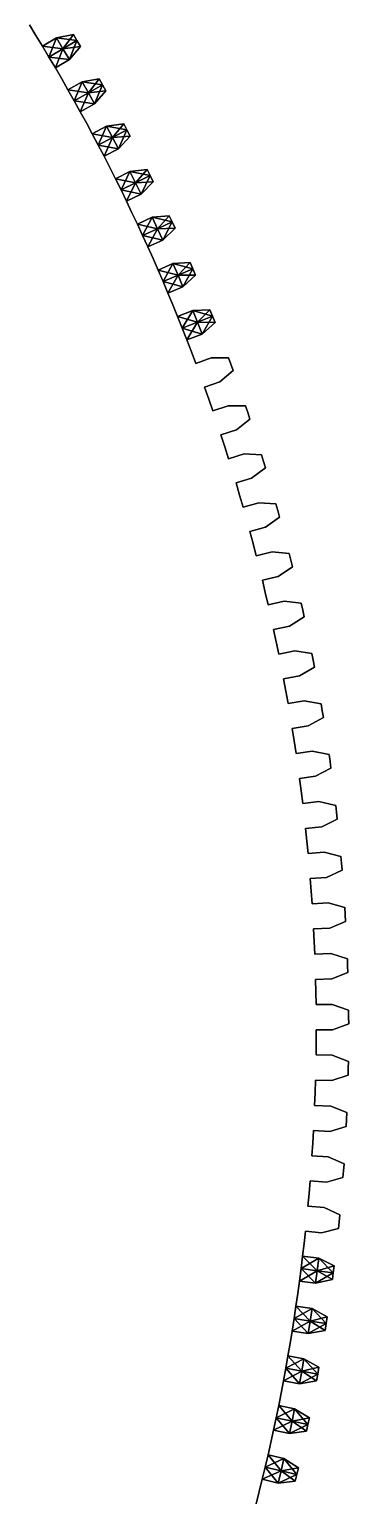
# Model space of a CAD drawing. Extents: x 0.096 to 0.204, y -0.129 to 0.033.
# Drawn here: x 0.1947 to 0.20355, y -0.08867 to -0.04802 of the extents above; entities that cross this region are included whole.
import ezdxf

# ---------------------------------------------------------------- set-up
doc = ezdxf.new("R2010")
doc.units = 0
doc.header["$MEASUREMENT"] = 0
doc.layers.get('0').update_dxf_attribs({"linetype": 'CONTINUOUS'})

msp = doc.modelspace()

# ---------------------------------------------------------------- linework, layer by layer
for points in [[(0.194886, -0.048192), (0.194886, -0.048192), (0.194703, -0.047895)], [(0.194886, -0.048192), (0.194703, -0.047895), (0.194703, -0.047895)], [(0.195068, -0.04849), (0.194886, -0.048192), (0.194886, -0.048192)], [(0.195068, -0.04849), (0.194886, -0.048192), (0.195068, -0.04849)], [(0.195634, -0.048559), (0.195068, -0.04849), (0.195453, -0.048257)], [(0.195247, -0.048789), (0.195453, -0.048257), (0.195068, -0.04849)], [(0.195453, -0.048257), (0.195453, -0.048257), (0.195068, -0.04849)], [(0.195453, -0.048257), (0.195068, -0.04849), (0.195068, -0.04849)], [(0.195247, -0.048789), (0.195634, -0.048559), (0.195453, -0.048257)], [(0.196021, -0.048329), (0.195453, -0.048257), (0.195923, -0.048165)], [(0.195634, -0.048559), (0.195923, -0.048165), (0.195453, -0.048257)], [(0.195923, -0.048165), (0.195923, -0.048165), (0.195453, -0.048257)], [(0.195923, -0.048165), (0.195453, -0.048257), (0.195453, -0.048257)], [(0.196021, -0.048329), (0.195634, -0.048559), (0.195453, -0.048257)], [(0.195634, -0.048559), (0.196021, -0.048329), (0.195923, -0.048165)], [(0.196118, -0.048494), (0.195634, -0.048559), (0.196021, -0.048329)], [(0.195813, -0.048862), (0.196021, -0.048329), (0.195634, -0.048559)], [(0.195813, -0.048862), (0.196118, -0.048494), (0.196021, -0.048329)], [(0.196021, -0.048329), (0.196021, -0.048329), (0.195923, -0.048165)], [(0.196021, -0.048329), (0.195923, -0.048165), (0.195923, -0.048165)], [(0.196118, -0.048494), (0.196118, -0.048494), (0.196021, -0.048329)], [(0.196118, -0.048494), (0.196021, -0.048329), (0.196021, -0.048329)], [(0.195634, -0.048559), (0.195247, -0.048789), (0.195068, -0.04849)], [(0.195813, -0.048862), (0.195247, -0.048789), (0.195634, -0.048559)], [(0.195425, -0.04909), (0.195634, -0.048559), (0.195247, -0.048789)], [(0.195425, -0.04909), (0.195813, -0.048862), (0.195634, -0.048559)], [(0.196118, -0.048494), (0.195813, -0.048862), (0.195634, -0.048559)], [(0.195813, -0.048862), (0.195813, -0.048862), (0.196118, -0.048494)], [(0.195813, -0.048862), (0.196118, -0.048494), (0.196118, -0.048494)], [(0.195813, -0.048862), (0.195425, -0.04909), (0.195247, -0.048789)], [(0.195425, -0.04909), (0.195425, -0.04909), (0.195813, -0.048862)], [(0.195425, -0.04909), (0.195813, -0.048862), (0.195813, -0.048862)], [(0.1956, -0.049391), (0.1956, -0.049391), (0.195425, -0.04909)], [(0.1956, -0.049391), (0.195425, -0.04909), (0.195425, -0.04909)], [(0.195773, -0.049694), (0.1956, -0.049391), (0.1956, -0.049391)], [(0.195773, -0.049694), (0.1956, -0.049391), (0.195773, -0.049694)], [(0.196338, -0.049778), (0.195773, -0.049694), (0.196165, -0.049472)], [(0.195945, -0.049998), (0.196165, -0.049472), (0.195773, -0.049694)], [(0.196165, -0.049472), (0.196165, -0.049472), (0.195773, -0.049694)], [(0.196165, -0.049472), (0.195773, -0.049694), (0.195773, -0.049694)], [(0.195945, -0.049998), (0.196338, -0.049778), (0.196165, -0.049472)], [(0.19673, -0.049559), (0.196165, -0.049472), (0.196637, -0.049392)], [(0.196338, -0.049778), (0.196637, -0.049392), (0.196165, -0.049472)], [(0.196637, -0.049392), (0.196637, -0.049392), (0.196165, -0.049472)], [(0.196637, -0.049392), (0.196165, -0.049472), (0.196165, -0.049472)], [(0.19673, -0.049559), (0.196338, -0.049778), (0.196165, -0.049472)], [(0.196338, -0.049778), (0.19673, -0.049559), (0.196637, -0.049392)], [(0.196823, -0.049726), (0.196338, -0.049778), (0.19673, -0.049559)], [(0.196508, -0.050086), (0.19673, -0.049559), (0.196338, -0.049778)], [(0.196508, -0.050086), (0.196823, -0.049726), (0.19673, -0.049559)], [(0.19673, -0.049559), (0.19673, -0.049559), (0.196637, -0.049392)], [(0.19673, -0.049559), (0.196637, -0.049392), (0.196637, -0.049392)], [(0.196823, -0.049726), (0.196823, -0.049726), (0.19673, -0.049559)], [(0.196823, -0.049726), (0.19673, -0.049559), (0.19673, -0.049559)], [(0.196338, -0.049778), (0.195945, -0.049998), (0.195773, -0.049694)], [(0.196508, -0.050086), (0.195945, -0.049998), (0.196338, -0.049778)], [(0.196114, -0.050303), (0.196338, -0.049778), (0.195945, -0.049998)], [(0.196114, -0.050303), (0.196508, -0.050086), (0.196338, -0.049778)], [(0.196823, -0.049726), (0.196508, -0.050086), (0.196338, -0.049778)], [(0.196508, -0.050086), (0.196508, -0.050086), (0.196823, -0.049726)], [(0.196508, -0.050086), (0.196823, -0.049726), (0.196823, -0.049726)], [(0.196508, -0.050086), (0.196114, -0.050303), (0.195945, -0.049998)], [(0.196114, -0.050303), (0.196114, -0.050303), (0.196508, -0.050086)], [(0.196114, -0.050303), (0.196508, -0.050086), (0.196508, -0.050086)], [(0.196282, -0.05061), (0.196282, -0.05061), (0.196114, -0.050303)], [(0.196282, -0.05061), (0.196114, -0.050303), (0.196114, -0.050303)], [(0.196447, -0.050917), (0.196282, -0.05061), (0.196282, -0.05061)], [(0.196447, -0.050917), (0.196282, -0.05061), (0.196447, -0.050917)], [(0.197009, -0.051016), (0.196447, -0.050917), (0.196844, -0.050705)], [(0.19661, -0.051225), (0.196844, -0.050705), (0.196447, -0.050917)], [(0.196844, -0.050705), (0.196844, -0.050705), (0.196447, -0.050917)], [(0.196844, -0.050705), (0.196447, -0.050917), (0.196447, -0.050917)], [(0.19661, -0.051225), (0.197009, -0.051016), (0.196844, -0.050705)], [(0.197407, -0.050807), (0.196844, -0.050705), (0.197318, -0.050638)], [(0.197009, -0.051016), (0.197318, -0.050638), (0.196844, -0.050705)], [(0.197318, -0.050638), (0.197318, -0.050638), (0.196844, -0.050705)], [(0.197318, -0.050638), (0.196844, -0.050705), (0.196844, -0.050705)], [(0.197407, -0.050807), (0.197009, -0.051016), (0.196844, -0.050705)], [(0.197009, -0.051016), (0.197407, -0.050807), (0.197318, -0.050638)], [(0.197407, -0.050807), (0.197407, -0.050807), (0.197318, -0.050638)], [(0.197407, -0.050807), (0.197318, -0.050638), (0.197318, -0.050638)], [(0.197009, -0.051016), (0.19661, -0.051225), (0.196447, -0.050917)], [(0.197171, -0.051328), (0.19661, -0.051225), (0.197009, -0.051016)], [(0.196772, -0.051535), (0.197009, -0.051016), (0.19661, -0.051225)], [(0.196772, -0.051535), (0.197171, -0.051328), (0.197009, -0.051016)], [(0.197496, -0.050976), (0.197009, -0.051016), (0.197407, -0.050807)], [(0.197171, -0.051328), (0.197407, -0.050807), (0.197009, -0.051016)], [(0.197496, -0.050976), (0.197171, -0.051328), (0.197009, -0.051016)], [(0.197171, -0.051328), (0.197496, -0.050976), (0.197407, -0.050807)], [(0.197171, -0.051328), (0.197171, -0.051328), (0.197496, -0.050976)], [(0.197171, -0.051328), (0.197496, -0.050976), (0.197496, -0.050976)], [(0.197496, -0.050976), (0.197496, -0.050976), (0.197407, -0.050807)], [(0.197496, -0.050976), (0.197407, -0.050807), (0.197407, -0.050807)], [(0.197171, -0.051328), (0.196772, -0.051535), (0.19661, -0.051225)], [(0.196772, -0.051535), (0.196772, -0.051535), (0.197171, -0.051328)], [(0.196772, -0.051535), (0.197171, -0.051328), (0.197171, -0.051328)], [(0.196931, -0.051845), (0.196931, -0.051845), (0.196772, -0.051535)], [(0.196931, -0.051845), (0.196772, -0.051535), (0.196772, -0.051535)], [(0.197088, -0.052157), (0.196931, -0.051845), (0.196931, -0.051845)], [(0.197088, -0.052157), (0.196931, -0.051845), (0.197088, -0.052157)], [(0.197647, -0.052271), (0.197088, -0.052157), (0.19749, -0.051955)], [(0.197243, -0.052469), (0.19749, -0.051955), (0.197088, -0.052157)], [(0.19749, -0.051955), (0.19749, -0.051955), (0.197088, -0.052157)], [(0.19749, -0.051955), (0.197088, -0.052157), (0.197088, -0.052157)], [(0.197243, -0.052469), (0.197647, -0.052271), (0.19749, -0.051955)], [(0.198051, -0.052072), (0.19749, -0.051955), (0.197966, -0.051901)], [(0.197647, -0.052271), (0.197966, -0.051901), (0.19749, -0.051955)], [(0.197966, -0.051901), (0.197966, -0.051901), (0.19749, -0.051955)], [(0.197966, -0.051901), (0.19749, -0.051955), (0.19749, -0.051955)], [(0.198051, -0.052072), (0.197647, -0.052271), (0.19749, -0.051955)], [(0.197647, -0.052271), (0.198051, -0.052072), (0.197966, -0.051901)], [(0.198051, -0.052072), (0.198051, -0.052072), (0.197966, -0.051901)], [(0.198051, -0.052072), (0.197966, -0.051901), (0.197966, -0.051901)], [(0.197647, -0.052271), (0.197243, -0.052469), (0.197088, -0.052157)], [(0.197801, -0.052587), (0.197243, -0.052469), (0.197647, -0.052271)], [(0.197396, -0.052783), (0.197647, -0.052271), (0.197243, -0.052469)], [(0.197396, -0.052783), (0.197801, -0.052587), (0.197647, -0.052271)], [(0.198135, -0.052244), (0.197647, -0.052271), (0.198051, -0.052072)], [(0.197801, -0.052587), (0.198051, -0.052072), (0.197647, -0.052271)], [(0.198135, -0.052244), (0.197801, -0.052587), (0.197647, -0.052271)], [(0.197801, -0.052587), (0.198135, -0.052244), (0.198051, -0.052072)], [(0.197801, -0.052587), (0.197801, -0.052587), (0.198135, -0.052244)], [(0.197801, -0.052587), (0.198135, -0.052244), (0.198135, -0.052244)], [(0.198135, -0.052244), (0.198135, -0.052244), (0.198051, -0.052072)], [(0.198135, -0.052244), (0.198051, -0.052072), (0.198051, -0.052072)], [(0.197801, -0.052587), (0.197396, -0.052783), (0.197243, -0.052469)], [(0.197396, -0.052783), (0.197396, -0.052783), (0.197801, -0.052587)], [(0.197396, -0.052783), (0.197801, -0.052587), (0.197801, -0.052587)], [(0.197547, -0.053098), (0.197547, -0.053098), (0.197396, -0.052783)], [(0.197547, -0.053098), (0.197396, -0.052783), (0.197396, -0.052783)], [(0.197696, -0.053413), (0.197547, -0.053098), (0.197547, -0.053098)], [(0.197696, -0.053413), (0.197547, -0.053098), (0.197696, -0.053413)], [(0.198251, -0.053542), (0.197696, -0.053413), (0.198103, -0.053223)], [(0.197842, -0.05373), (0.198103, -0.053223), (0.197696, -0.053413)], [(0.198103, -0.053223), (0.198103, -0.053223), (0.197696, -0.053413)], [(0.198103, -0.053223), (0.197696, -0.053413), (0.197696, -0.053413)], [(0.197842, -0.05373), (0.198251, -0.053542), (0.198103, -0.053223)], [(0.19866, -0.053354), (0.198103, -0.053223), (0.19858, -0.053181)], [(0.198251, -0.053542), (0.19858, -0.053181), (0.198103, -0.053223)], [(0.19858, -0.053181), (0.19858, -0.053181), (0.198103, -0.053223)], [(0.19858, -0.053181), (0.198103, -0.053223), (0.198103, -0.053223)], [(0.19866, -0.053354), (0.198251, -0.053542), (0.198103, -0.053223)], [(0.198251, -0.053542), (0.19866, -0.053354), (0.19858, -0.053181)], [(0.19866, -0.053354), (0.19866, -0.053354), (0.19858, -0.053181)], [(0.19866, -0.053354), (0.19858, -0.053181), (0.19858, -0.053181)], [(0.198251, -0.053542), (0.197842, -0.05373), (0.197696, -0.053413)], [(0.198397, -0.053862), (0.197842, -0.05373), (0.198251, -0.053542)], [(0.197987, -0.054047), (0.198251, -0.053542), (0.197842, -0.05373)], [(0.197987, -0.054047), (0.198397, -0.053862), (0.198251, -0.053542)], [(0.19874, -0.053528), (0.198251, -0.053542), (0.19866, -0.053354)], [(0.198397, -0.053862), (0.19866, -0.053354), (0.198251, -0.053542)], [(0.19874, -0.053528), (0.198397, -0.053862), (0.198251, -0.053542)], [(0.198397, -0.053862), (0.19874, -0.053528), (0.19866, -0.053354)], [(0.198397, -0.053862), (0.198397, -0.053862), (0.19874, -0.053528)], [(0.198397, -0.053862), (0.19874, -0.053528), (0.19874, -0.053528)], [(0.19874, -0.053528), (0.19874, -0.053528), (0.19866, -0.053354)], [(0.19874, -0.053528), (0.19866, -0.053354), (0.19866, -0.053354)], [(0.198397, -0.053862), (0.197987, -0.054047), (0.197842, -0.05373)], [(0.197987, -0.054047), (0.197987, -0.054047), (0.198397, -0.053862)], [(0.197987, -0.054047), (0.198397, -0.053862), (0.198397, -0.053862)], [(0.19813, -0.054366), (0.19813, -0.054366), (0.197987, -0.054047)], [(0.19813, -0.054366), (0.197987, -0.054047), (0.197987, -0.054047)], [(0.19827, -0.054685), (0.19813, -0.054366), (0.19813, -0.054366)], [(0.19827, -0.054685), (0.19813, -0.054366), (0.19827, -0.054685)], [(0.198822, -0.054829), (0.19827, -0.054685), (0.198683, -0.054506)], [(0.198408, -0.055006), (0.198683, -0.054506), (0.19827, -0.054685)], [(0.198683, -0.054506), (0.198683, -0.054506), (0.19827, -0.054685)], [(0.198683, -0.054506), (0.19827, -0.054685), (0.19827, -0.054685)], [(0.198822, -0.054829), (0.198408, -0.055006), (0.19827, -0.054685)], [(0.198408, -0.055006), (0.198822, -0.054829), (0.198683, -0.054506)], [(0.198959, -0.055153), (0.198408, -0.055006), (0.198822, -0.054829)], [(0.198544, -0.055327), (0.198822, -0.054829), (0.198408, -0.055006)], [(0.198544, -0.055327), (0.198959, -0.055153), (0.198822, -0.054829)], [(0.199236, -0.054652), (0.198683, -0.054506), (0.19916, -0.054476)], [(0.198822, -0.054829), (0.19916, -0.054476), (0.198683, -0.054506)], [(0.19916, -0.054476), (0.19916, -0.054476), (0.198683, -0.054506)], [(0.19916, -0.054476), (0.198683, -0.054506), (0.198683, -0.054506)], [(0.199236, -0.054652), (0.198822, -0.054829), (0.198683, -0.054506)], [(0.198822, -0.054829), (0.199236, -0.054652), (0.19916, -0.054476)], [(0.199311, -0.054828), (0.198822, -0.054829), (0.199236, -0.054652)], [(0.198959, -0.055153), (0.199236, -0.054652), (0.198822, -0.054829)], [(0.199311, -0.054828), (0.198959, -0.055153), (0.198822, -0.054829)], [(0.198959, -0.055153), (0.199311, -0.054828), (0.199236, -0.054652)], [(0.198959, -0.055153), (0.198959, -0.055153), (0.199311, -0.054828)], [(0.198959, -0.055153), (0.199311, -0.054828), (0.199311, -0.054828)], [(0.199236, -0.054652), (0.199236, -0.054652), (0.19916, -0.054476)], [(0.199236, -0.054652), (0.19916, -0.054476), (0.19916, -0.054476)], [(0.199311, -0.054828), (0.199311, -0.054828), (0.199236, -0.054652)], [(0.199311, -0.054828), (0.199236, -0.054652), (0.199236, -0.054652)], [(0.198959, -0.055153), (0.198544, -0.055327), (0.198408, -0.055006)], [(0.198544, -0.055327), (0.198544, -0.055327), (0.198959, -0.055153)], [(0.198544, -0.055327), (0.198959, -0.055153), (0.198959, -0.055153)], [(0.198678, -0.055649), (0.198678, -0.055649), (0.198544, -0.055327)], [(0.198678, -0.055649), (0.198544, -0.055327), (0.198544, -0.055327)], [(0.19881, -0.055972), (0.198678, -0.055649), (0.198678, -0.055649)], [(0.19881, -0.055972), (0.198678, -0.055649), (0.19881, -0.055972)], [(0.199358, -0.05613), (0.19881, -0.055972), (0.199228, -0.055804)], [(0.19894, -0.056296), (0.199228, -0.055804), (0.19881, -0.055972)], [(0.199228, -0.055804), (0.199228, -0.055804), (0.19881, -0.055972)], [(0.199228, -0.055804), (0.19881, -0.055972), (0.19881, -0.055972)], [(0.199358, -0.05613), (0.19894, -0.056296), (0.19881, -0.055972)], [(0.19894, -0.056296), (0.199358, -0.05613), (0.199228, -0.055804)], [(0.199777, -0.055964), (0.199228, -0.055804), (0.199706, -0.055787)], [(0.199358, -0.05613), (0.199706, -0.055787), (0.199228, -0.055804)], [(0.199706, -0.055787), (0.199706, -0.055787), (0.199228, -0.055804)], [(0.199706, -0.055787), (0.199228, -0.055804), (0.199228, -0.055804)], [(0.199777, -0.055964), (0.199358, -0.05613), (0.199228, -0.055804)], [(0.199358, -0.05613), (0.199777, -0.055964), (0.199706, -0.055787)], [(0.199847, -0.056142), (0.199358, -0.05613), (0.199777, -0.055964)], [(0.199487, -0.056458), (0.199777, -0.055964), (0.199358, -0.05613)], [(0.199487, -0.056458), (0.199847, -0.056142), (0.199777, -0.055964)], [(0.199777, -0.055964), (0.199777, -0.055964), (0.199706, -0.055787)], [(0.199777, -0.055964), (0.199706, -0.055787), (0.199706, -0.055787)], [(0.199847, -0.056142), (0.199847, -0.056142), (0.199777, -0.055964)], [(0.199847, -0.056142), (0.199777, -0.055964), (0.199777, -0.055964)], [(0.199487, -0.056458), (0.19894, -0.056296), (0.199358, -0.05613)], [(0.199068, -0.056621), (0.199358, -0.05613), (0.19894, -0.056296)], [(0.199487, -0.056458), (0.199068, -0.056621), (0.19894, -0.056296)], [(0.199068, -0.056621), (0.199487, -0.056458), (0.199358, -0.05613)], [(0.199068, -0.056621), (0.199068, -0.056621), (0.199487, -0.056458)], [(0.199068, -0.056621), (0.199487, -0.056458), (0.199487, -0.056458)], [(0.199847, -0.056142), (0.199487, -0.056458), (0.199358, -0.05613)], [(0.199487, -0.056458), (0.199487, -0.056458), (0.199847, -0.056142)], [(0.199487, -0.056458), (0.199847, -0.056142), (0.199847, -0.056142)], [(0.199193, -0.056947), (0.199193, -0.056947), (0.199068, -0.056621)], [(0.199193, -0.056947), (0.199068, -0.056621), (0.199068, -0.056621)], [(0.199316, -0.057273), (0.199193, -0.056947), (0.199193, -0.056947)], [(0.199316, -0.057273), (0.199193, -0.056947), (0.199316, -0.057273)], [(0.199738, -0.057116), (0.199738, -0.057116), (0.199316, -0.057273)], [(0.199738, -0.057116), (0.199316, -0.057273), (0.199316, -0.057273)], [(0.200217, -0.057112), (0.200217, -0.057112), (0.199738, -0.057116)], [(0.200217, -0.057112), (0.199738, -0.057116), (0.199738, -0.057116)], [(0.200283, -0.057291), (0.200283, -0.057291), (0.200217, -0.057112)], [(0.200283, -0.057291), (0.200217, -0.057112), (0.200217, -0.057112)], [(0.200348, -0.05747), (0.200348, -0.05747), (0.200283, -0.057291)], [(0.200348, -0.05747), (0.200283, -0.057291), (0.200283, -0.057291)], [(0.19998, -0.057777), (0.19998, -0.057777), (0.200348, -0.05747)], [(0.19998, -0.057777), (0.200348, -0.05747), (0.200348, -0.05747)], [(0.199556, -0.057928), (0.199556, -0.057928), (0.19998, -0.057777)], [(0.199556, -0.057928), (0.19998, -0.057777), (0.19998, -0.057777)], [(0.199673, -0.058257), (0.199673, -0.058257), (0.199556, -0.057928)], [(0.199673, -0.058257), (0.199556, -0.057928), (0.199556, -0.057928)], [(0.199788, -0.058587), (0.199673, -0.058257), (0.199673, -0.058257)], [(0.199788, -0.058587), (0.199673, -0.058257), (0.199788, -0.058587)], [(0.200213, -0.058441), (0.200213, -0.058441), (0.199788, -0.058587)], [(0.200213, -0.058441), (0.199788, -0.058587), (0.199788, -0.058587)], [(0.200692, -0.058449), (0.200692, -0.058449), (0.200213, -0.058441)], [(0.200692, -0.058449), (0.200213, -0.058441), (0.200213, -0.058441)], [(0.200753, -0.05863), (0.200753, -0.05863), (0.200692, -0.058449)], [(0.200753, -0.05863), (0.200692, -0.058449), (0.200692, -0.058449)], [(0.200438, -0.059108), (0.200438, -0.059108), (0.200814, -0.058811)], [(0.200438, -0.059108), (0.200814, -0.058811), (0.200814, -0.058811)], [(0.200814, -0.058811), (0.200814, -0.058811), (0.200753, -0.05863)], [(0.200814, -0.058811), (0.200753, -0.05863), (0.200753, -0.05863)], [(0.20001, -0.059248), (0.20001, -0.059248), (0.200438, -0.059108)], [(0.20001, -0.059248), (0.200438, -0.059108), (0.200438, -0.059108)], [(0.200118, -0.05958), (0.200118, -0.05958), (0.20001, -0.059248)], [(0.200118, -0.05958), (0.20001, -0.059248), (0.20001, -0.059248)], [(0.200224, -0.059913), (0.200118, -0.05958), (0.200118, -0.05958)], [(0.200224, -0.059913), (0.200118, -0.05958), (0.200224, -0.059913)], [(0.200653, -0.059778), (0.200653, -0.059778), (0.200224, -0.059913)], [(0.200653, -0.059778), (0.200224, -0.059913), (0.200224, -0.059913)], [(0.201132, -0.059799), (0.201132, -0.059799), (0.200653, -0.059778)], [(0.201132, -0.059799), (0.200653, -0.059778), (0.200653, -0.059778)], [(0.201188, -0.059982), (0.201188, -0.059982), (0.201132, -0.059799)], [(0.201188, -0.059982), (0.201132, -0.059799), (0.201132, -0.059799)], [(0.201244, -0.060164), (0.201244, -0.060164), (0.201188, -0.059982)], [(0.201244, -0.060164), (0.201188, -0.059982), (0.201188, -0.059982)], [(0.200429, -0.06058), (0.200429, -0.06058), (0.20086, -0.060451)], [(0.200429, -0.06058), (0.20086, -0.060451), (0.20086, -0.060451)], [(0.20086, -0.060451), (0.20086, -0.060451), (0.201244, -0.060164)], [(0.20086, -0.060451), (0.201244, -0.060164), (0.201244, -0.060164)], [(0.200528, -0.060914), (0.200528, -0.060914), (0.200429, -0.06058)], [(0.200528, -0.060914), (0.200429, -0.06058), (0.200429, -0.06058)], [(0.200625, -0.06125), (0.200528, -0.060914), (0.200528, -0.060914)], [(0.200625, -0.06125), (0.200528, -0.060914), (0.200625, -0.06125)], [(0.201058, -0.061126), (0.201058, -0.061126), (0.200625, -0.06125)], [(0.201058, -0.061126), (0.200625, -0.06125), (0.200625, -0.06125)], [(0.201535, -0.06116), (0.201535, -0.06116), (0.201058, -0.061126)], [(0.201535, -0.06116), (0.201058, -0.061126), (0.201058, -0.061126)], [(0.201587, -0.061344), (0.201587, -0.061344), (0.201535, -0.06116)], [(0.201587, -0.061344), (0.201535, -0.06116), (0.201535, -0.06116)], [(0.201638, -0.061528), (0.201638, -0.061528), (0.201587, -0.061344)], [(0.201638, -0.061528), (0.201587, -0.061344), (0.201587, -0.061344)], [(0.201247, -0.061804), (0.201247, -0.061804), (0.201638, -0.061528)], [(0.201247, -0.061804), (0.201638, -0.061528), (0.201638, -0.061528)], [(0.200813, -0.061922), (0.200813, -0.061922), (0.201247, -0.061804)], [(0.200813, -0.061922), (0.201247, -0.061804), (0.201247, -0.061804)], [(0.200903, -0.062259), (0.200903, -0.062259), (0.200813, -0.061922)], [(0.200903, -0.062259), (0.200813, -0.061922), (0.200813, -0.061922)], [(0.200991, -0.062597), (0.200903, -0.062259), (0.200903, -0.062259)], [(0.200991, -0.062597), (0.200903, -0.062259), (0.200991, -0.062597)], [(0.201427, -0.062485), (0.201427, -0.062485), (0.200991, -0.062597)], [(0.201427, -0.062485), (0.200991, -0.062597), (0.200991, -0.062597)], [(0.201903, -0.062531), (0.201903, -0.062531), (0.201427, -0.062485)], [(0.201903, -0.062531), (0.201427, -0.062485), (0.201427, -0.062485)], [(0.20195, -0.062717), (0.20195, -0.062717), (0.201903, -0.062531)], [(0.20195, -0.062717), (0.201903, -0.062531), (0.201903, -0.062531)], [(0.201597, -0.063167), (0.201597, -0.063167), (0.201996, -0.062902)], [(0.201597, -0.063167), (0.201996, -0.062902), (0.201996, -0.062902)], [(0.201996, -0.062902), (0.201996, -0.062902), (0.20195, -0.062717)], [(0.201996, -0.062902), (0.20195, -0.062717), (0.20195, -0.062717)], [(0.20116, -0.063274), (0.20116, -0.063274), (0.201597, -0.063167)], [(0.20116, -0.063274), (0.201597, -0.063167), (0.201597, -0.063167)], [(0.201241, -0.063613), (0.201241, -0.063613), (0.20116, -0.063274)], [(0.201241, -0.063613), (0.20116, -0.063274), (0.20116, -0.063274)], [(0.201321, -0.063953), (0.201241, -0.063613), (0.201241, -0.063613)], [(0.201321, -0.063953), (0.201241, -0.063613), (0.201321, -0.063953)], [(0.201759, -0.063852), (0.201759, -0.063852), (0.201321, -0.063953)], [(0.201759, -0.063852), (0.201321, -0.063953), (0.201321, -0.063953)], [(0.202234, -0.063912), (0.202234, -0.063912), (0.201759, -0.063852)], [(0.202234, -0.063912), (0.201759, -0.063852), (0.201759, -0.063852)], [(0.202276, -0.064098), (0.202276, -0.064098), (0.202234, -0.063912)], [(0.202276, -0.064098), (0.202234, -0.063912), (0.202234, -0.063912)], [(0.202317, -0.064285), (0.202317, -0.064285), (0.202276, -0.064098)], [(0.202317, -0.064285), (0.202276, -0.064098), (0.202276, -0.064098)], [(0.201472, -0.064634), (0.201472, -0.064634), (0.201912, -0.06454)], [(0.201472, -0.064634), (0.201912, -0.06454), (0.201912, -0.06454)], [(0.201912, -0.06454), (0.201912, -0.06454), (0.202317, -0.064285)], [(0.201912, -0.06454), (0.202317, -0.064285), (0.202317, -0.064285)], [(0.201544, -0.064976), (0.201544, -0.064976), (0.201472, -0.064634)], [(0.201544, -0.064976), (0.201472, -0.064634), (0.201472, -0.064634)], [(0.201614, -0.065318), (0.201544, -0.064976), (0.201544, -0.064976)], [(0.201614, -0.065318), (0.201544, -0.064976), (0.201614, -0.065318)], [(0.202055, -0.065229), (0.202055, -0.065229), (0.201614, -0.065318)], [(0.202055, -0.065229), (0.201614, -0.065318), (0.201614, -0.065318)], [(0.202529, -0.065301), (0.202529, -0.065301), (0.202055, -0.065229)], [(0.202529, -0.065301), (0.202055, -0.065229), (0.202055, -0.065229)], [(0.202565, -0.065488), (0.202565, -0.065488), (0.202529, -0.065301)], [(0.202565, -0.065488), (0.202529, -0.065301), (0.202529, -0.065301)], [(0.20219, -0.06592), (0.20219, -0.06592), (0.202601, -0.065676)], [(0.20219, -0.06592), (0.202601, -0.065676), (0.202601, -0.065676)], [(0.202601, -0.065676), (0.202601, -0.065676), (0.202565, -0.065488)], [(0.202601, -0.065676), (0.202565, -0.065488), (0.202565, -0.065488)], [(0.201747, -0.066003), (0.201747, -0.066003), (0.20219, -0.06592)], [(0.201747, -0.066003), (0.20219, -0.06592), (0.20219, -0.06592)], [(0.201811, -0.066346), (0.201811, -0.066346), (0.201747, -0.066003)], [(0.201811, -0.066346), (0.201747, -0.066003), (0.201747, -0.066003)], [(0.201871, -0.066689), (0.201811, -0.066346), (0.201811, -0.066346)], [(0.201871, -0.066689), (0.201811, -0.066346), (0.201871, -0.066689)], [(0.202315, -0.066612), (0.202315, -0.066612), (0.201871, -0.066689)], [(0.202315, -0.066612), (0.201871, -0.066689), (0.201871, -0.066689)], [(0.202786, -0.066697), (0.202786, -0.066697), (0.202315, -0.066612)], [(0.202786, -0.066697), (0.202315, -0.066612), (0.202315, -0.066612)], [(0.202818, -0.066885), (0.202818, -0.066885), (0.202786, -0.066697)], [(0.202818, -0.066885), (0.202786, -0.066697), (0.202786, -0.066697)], [(0.202849, -0.067074), (0.202849, -0.067074), (0.202818, -0.066885)], [(0.202849, -0.067074), (0.202818, -0.066885), (0.202818, -0.066885)], [(0.201987, -0.067378), (0.201987, -0.067378), (0.202431, -0.067307)], [(0.201987, -0.067378), (0.202431, -0.067307), (0.202431, -0.067307)], [(0.202041, -0.067722), (0.202041, -0.067722), (0.201987, -0.067378)], [(0.202041, -0.067722), (0.201987, -0.067378), (0.201987, -0.067378)], [(0.202431, -0.067307), (0.202431, -0.067307), (0.202849, -0.067074)], [(0.202431, -0.067307), (0.202849, -0.067074), (0.202849, -0.067074)], [(0.202092, -0.068068), (0.202041, -0.067722), (0.202041, -0.067722)], [(0.202092, -0.068068), (0.202041, -0.067722), (0.202092, -0.068068)], [(0.202538, -0.068002), (0.202538, -0.068002), (0.202092, -0.068068)], [(0.202538, -0.068002), (0.202092, -0.068068), (0.202092, -0.068068)], [(0.203006, -0.068099), (0.203006, -0.068099), (0.202538, -0.068002)], [(0.203006, -0.068099), (0.202538, -0.068002), (0.202538, -0.068002)], [(0.203033, -0.068288), (0.203033, -0.068288), (0.203006, -0.068099)], [(0.203033, -0.068288), (0.203006, -0.068099), (0.203006, -0.068099)], [(0.202635, -0.068699), (0.202635, -0.068699), (0.203059, -0.068478)], [(0.202635, -0.068699), (0.203059, -0.068478), (0.203059, -0.068478)], [(0.203059, -0.068478), (0.203059, -0.068478), (0.203033, -0.068288)], [(0.203059, -0.068478), (0.203033, -0.068288), (0.203033, -0.068288)], [(0.202189, -0.068759), (0.202189, -0.068759), (0.202635, -0.068699)], [(0.202189, -0.068759), (0.202635, -0.068699), (0.202635, -0.068699)], [(0.202234, -0.069105), (0.202234, -0.069105), (0.202189, -0.068759)], [(0.202234, -0.069105), (0.202189, -0.068759), (0.202189, -0.068759)], [(0.202277, -0.069451), (0.202234, -0.069105), (0.202234, -0.069105)], [(0.202277, -0.069451), (0.202234, -0.069105), (0.202277, -0.069451)], [(0.202723, -0.069398), (0.202723, -0.069398), (0.202277, -0.069451)], [(0.202723, -0.069398), (0.202277, -0.069451), (0.202277, -0.069451)], [(0.20319, -0.069507), (0.20319, -0.069507), (0.202723, -0.069398)], [(0.20319, -0.069507), (0.202723, -0.069398), (0.202723, -0.069398)], [(0.202803, -0.070097), (0.202803, -0.070097), (0.203232, -0.069887)], [(0.202803, -0.070097), (0.203232, -0.069887), (0.203232, -0.069887)], [(0.203211, -0.069697), (0.203211, -0.069697), (0.20319, -0.069507)], [(0.203211, -0.069697), (0.20319, -0.069507), (0.20319, -0.069507)], [(0.203232, -0.069887), (0.203232, -0.069887), (0.203211, -0.069697)], [(0.203232, -0.069887), (0.203211, -0.069697), (0.203211, -0.069697)], [(0.202355, -0.070145), (0.202355, -0.070145), (0.202803, -0.070097)], [(0.202355, -0.070145), (0.202803, -0.070097), (0.202803, -0.070097)], [(0.202391, -0.070492), (0.202391, -0.070492), (0.202355, -0.070145)], [(0.202391, -0.070492), (0.202355, -0.070145), (0.202355, -0.070145)], [(0.202424, -0.070839), (0.202391, -0.070492), (0.202391, -0.070492)], [(0.202424, -0.070839), (0.202391, -0.070492), (0.202424, -0.070839)], [(0.202872, -0.070797), (0.202872, -0.070797), (0.202424, -0.070839)], [(0.202872, -0.070797), (0.202424, -0.070839), (0.202424, -0.070839)], [(0.203335, -0.070919), (0.203335, -0.070919), (0.202872, -0.070797)], [(0.203335, -0.070919), (0.202872, -0.070797), (0.202872, -0.070797)], [(0.203352, -0.071109), (0.203352, -0.071109), (0.203335, -0.070919)], [(0.203352, -0.071109), (0.203335, -0.070919), (0.203335, -0.070919)], [(0.203368, -0.0713), (0.203368, -0.0713), (0.203352, -0.071109)], [(0.203368, -0.0713), (0.203352, -0.071109), (0.203352, -0.071109)], [(0.202484, -0.071534), (0.202484, -0.071534), (0.202933, -0.071499)], [(0.202484, -0.071534), (0.202933, -0.071499), (0.202933, -0.071499)], [(0.202511, -0.071882), (0.202511, -0.071882), (0.202484, -0.071534)], [(0.202511, -0.071882), (0.202484, -0.071534), (0.202484, -0.071534)], [(0.202933, -0.071499), (0.202933, -0.071499), (0.203368, -0.0713)], [(0.202933, -0.071499), (0.203368, -0.0713), (0.203368, -0.0713)], [(0.202535, -0.07223), (0.202511, -0.071882), (0.202511, -0.071882)], [(0.202535, -0.07223), (0.202511, -0.071882), (0.202535, -0.07223)], [(0.202984, -0.072201), (0.202984, -0.072201), (0.202535, -0.07223)], [(0.202984, -0.072201), (0.202535, -0.07223), (0.202535, -0.07223)], [(0.203444, -0.072334), (0.203444, -0.072334), (0.202984, -0.072201)], [(0.203444, -0.072334), (0.202984, -0.072201), (0.202984, -0.072201)], [(0.203455, -0.072525), (0.203455, -0.072525), (0.203444, -0.072334)], [(0.203455, -0.072525), (0.203444, -0.072334), (0.203444, -0.072334)], [(0.203026, -0.072903), (0.203026, -0.072903), (0.203466, -0.072716)], [(0.203026, -0.072903), (0.203466, -0.072716), (0.203466, -0.072716)], [(0.203466, -0.072716), (0.203466, -0.072716), (0.203455, -0.072525)], [(0.203466, -0.072716), (0.203455, -0.072525), (0.203455, -0.072525)], [(0.202576, -0.072927), (0.202576, -0.072927), (0.203026, -0.072903)], [(0.202576, -0.072927), (0.203026, -0.072903), (0.203026, -0.072903)], [(0.202594, -0.073276), (0.202594, -0.073276), (0.202576, -0.072927)], [(0.202594, -0.073276), (0.202576, -0.072927), (0.202576, -0.072927)], [(0.202609, -0.073624), (0.202594, -0.073276), (0.202594, -0.073276)], [(0.202609, -0.073624), (0.202594, -0.073276), (0.202609, -0.073624)], [(0.203058, -0.073606), (0.203058, -0.073606), (0.202609, -0.073624)], [(0.203058, -0.073606), (0.202609, -0.073624), (0.202609, -0.073624)], [(0.203514, -0.073752), (0.203514, -0.073752), (0.203058, -0.073606)], [(0.203514, -0.073752), (0.203058, -0.073606), (0.203058, -0.073606)], [(0.203521, -0.073943), (0.203521, -0.073943), (0.203514, -0.073752)], [(0.203521, -0.073943), (0.203514, -0.073752), (0.203514, -0.073752)], [(0.203527, -0.074134), (0.203527, -0.074134), (0.203521, -0.073943)], [(0.203527, -0.074134), (0.203521, -0.073943), (0.203521, -0.073943)], [(0.202632, -0.074322), (0.202632, -0.074322), (0.203082, -0.07431)], [(0.202632, -0.074322), (0.203082, -0.07431), (0.203082, -0.07431)], [(0.20264, -0.074671), (0.20264, -0.074671), (0.202632, -0.074322)], [(0.20264, -0.074671), (0.202632, -0.074322), (0.202632, -0.074322)], [(0.203082, -0.07431), (0.203082, -0.07431), (0.203527, -0.074134)], [(0.203082, -0.07431), (0.203527, -0.074134), (0.203527, -0.074134)], [(0.202645, -0.07502), (0.20264, -0.074671), (0.20264, -0.074671)], [(0.202645, -0.07502), (0.20264, -0.074671), (0.202645, -0.07502)], [(0.203095, -0.075014), (0.203095, -0.075014), (0.202645, -0.07502)], [(0.203095, -0.075014), (0.202645, -0.07502), (0.202645, -0.07502)], [(0.203547, -0.075172), (0.203547, -0.075172), (0.203095, -0.075014)], [(0.203547, -0.075172), (0.203095, -0.075014), (0.203095, -0.075014)], [(0.203549, -0.075363), (0.203549, -0.075363), (0.203547, -0.075172)], [(0.203549, -0.075363), (0.203547, -0.075172), (0.203547, -0.075172)], [(0.2031, -0.075718), (0.2031, -0.075718), (0.20355, -0.075554)], [(0.2031, -0.075718), (0.20355, -0.075554), (0.20355, -0.075554)], [(0.20355, -0.075554), (0.20355, -0.075554), (0.203549, -0.075363)], [(0.20355, -0.075554), (0.203549, -0.075363), (0.203549, -0.075363)], [(0.202649, -0.076066), (0.202649, -0.076066), (0.20265, -0.075718)], [(0.202649, -0.076066), (0.20265, -0.075718), (0.20265, -0.075718)], [(0.20265, -0.075718), (0.20265, -0.075718), (0.2031, -0.075718)], [(0.20265, -0.075718), (0.2031, -0.075718), (0.2031, -0.075718)], [(0.202645, -0.076415), (0.202649, -0.076066), (0.202649, -0.076066)], [(0.202645, -0.076415), (0.202649, -0.076066), (0.202645, -0.076415)], [(0.203095, -0.076421), (0.203095, -0.076421), (0.202645, -0.076415)], [(0.203095, -0.076421), (0.202645, -0.076415), (0.202645, -0.076415)], [(0.203543, -0.076591), (0.203543, -0.076591), (0.203095, -0.076421)], [(0.203543, -0.076591), (0.203095, -0.076421), (0.203095, -0.076421)], [(0.203535, -0.076973), (0.203535, -0.076973), (0.203539, -0.076782)], [(0.203535, -0.076973), (0.203539, -0.076782), (0.203539, -0.076782)], [(0.203539, -0.076782), (0.203539, -0.076782), (0.203543, -0.076591)], [(0.203539, -0.076782), (0.203543, -0.076591), (0.203543, -0.076591)], [(0.202621, -0.077462), (0.202621, -0.077462), (0.202631, -0.077113)], [(0.202621, -0.077462), (0.202631, -0.077113), (0.202631, -0.077113)], [(0.202631, -0.077113), (0.202631, -0.077113), (0.203081, -0.077125)], [(0.202631, -0.077113), (0.203081, -0.077125), (0.203081, -0.077125)], [(0.203081, -0.077125), (0.203081, -0.077125), (0.203535, -0.076973)], [(0.203081, -0.077125), (0.203535, -0.076973), (0.203535, -0.076973)], [(0.202608, -0.077811), (0.202621, -0.077462), (0.202621, -0.077462)], [(0.202608, -0.077811), (0.202621, -0.077462), (0.202608, -0.077811)], [(0.203058, -0.077829), (0.203058, -0.077829), (0.202608, -0.077811)], [(0.203058, -0.077829), (0.202608, -0.077811), (0.202608, -0.077811)], [(0.203501, -0.07801), (0.203501, -0.07801), (0.203058, -0.077829)], [(0.203501, -0.07801), (0.203058, -0.077829), (0.203058, -0.077829)], [(0.203492, -0.078201), (0.203492, -0.078201), (0.203501, -0.07801)], [(0.203492, -0.078201), (0.203501, -0.07801), (0.203501, -0.07801)], [(0.203025, -0.078532), (0.203025, -0.078532), (0.203483, -0.078392)], [(0.203025, -0.078532), (0.203483, -0.078392), (0.203483, -0.078392)], [(0.203483, -0.078392), (0.203483, -0.078392), (0.203492, -0.078201)], [(0.203483, -0.078392), (0.203492, -0.078201), (0.203492, -0.078201)], [(0.202556, -0.078856), (0.202556, -0.078856), (0.202576, -0.078508)], [(0.202556, -0.078856), (0.202576, -0.078508), (0.202576, -0.078508)], [(0.202576, -0.078508), (0.202576, -0.078508), (0.203025, -0.078532)], [(0.202576, -0.078508), (0.203025, -0.078532), (0.203025, -0.078532)], [(0.202534, -0.079204), (0.202556, -0.078856), (0.202556, -0.078856)], [(0.202534, -0.079204), (0.202556, -0.078856), (0.202534, -0.079204)], [(0.202983, -0.079234), (0.202983, -0.079234), (0.202534, -0.079204)], [(0.202983, -0.079234), (0.202534, -0.079204), (0.202534, -0.079204)], [(0.203421, -0.079428), (0.203421, -0.079428), (0.202983, -0.079234)], [(0.203421, -0.079428), (0.202983, -0.079234), (0.202983, -0.079234)], [(0.203393, -0.079809), (0.203393, -0.079809), (0.203407, -0.079618)], [(0.203393, -0.079809), (0.203407, -0.079618), (0.203407, -0.079618)], [(0.203407, -0.079618), (0.203407, -0.079618), (0.203421, -0.079428)], [(0.203407, -0.079618), (0.203421, -0.079428), (0.203421, -0.079428)], [(0.202454, -0.080248), (0.202454, -0.080248), (0.202483, -0.079901)], [(0.202454, -0.080248), (0.202483, -0.079901), (0.202483, -0.079901)], [(0.202483, -0.079901), (0.202483, -0.079901), (0.202932, -0.079936)], [(0.202483, -0.079901), (0.202932, -0.079936), (0.202932, -0.079936)], [(0.202932, -0.079936), (0.202932, -0.079936), (0.203393, -0.079809)], [(0.202932, -0.079936), (0.203393, -0.079809), (0.203393, -0.079809)], [(0.202423, -0.080596), (0.202454, -0.080248), (0.202454, -0.080248)], [(0.202423, -0.080596), (0.202454, -0.080248), (0.202423, -0.080596)], [(0.202871, -0.080638), (0.202871, -0.080638), (0.202423, -0.080596)], [(0.202871, -0.080638), (0.202423, -0.080596), (0.202423, -0.080596)], [(0.203303, -0.080842), (0.203303, -0.080842), (0.202871, -0.080638)], [(0.203303, -0.080842), (0.202871, -0.080638), (0.202871, -0.080638)], [(0.203285, -0.081033), (0.203285, -0.081033), (0.203303, -0.080842)], [(0.203285, -0.081033), (0.203303, -0.080842), (0.203303, -0.080842)], [(0.202315, -0.081637), (0.202315, -0.081637), (0.202353, -0.08129)], [(0.202315, -0.081637), (0.202353, -0.08129), (0.202353, -0.08129)], [(0.202353, -0.08129), (0.202353, -0.08129), (0.202801, -0.081338)], [(0.202353, -0.08129), (0.202801, -0.081338), (0.202801, -0.081338)], [(0.202801, -0.081338), (0.202801, -0.081338), (0.203265, -0.081223)], [(0.202801, -0.081338), (0.203265, -0.081223), (0.203265, -0.081223)], [(0.203265, -0.081223), (0.203265, -0.081223), (0.203285, -0.081033)], [(0.203265, -0.081223), (0.203285, -0.081033), (0.203285, -0.081033)], [(0.202275, -0.081984), (0.202315, -0.081637), (0.202315, -0.081637)], [(0.202275, -0.081984), (0.202315, -0.081637), (0.202275, -0.081984)], [(0.202679, -0.082387), (0.202232, -0.08233), (0.202275, -0.081984)], [(0.202232, -0.08233), (0.202722, -0.082037), (0.202275, -0.081984)], [(0.202232, -0.08233), (0.202679, -0.082387), (0.202722, -0.082037)], [(0.202679, -0.082387), (0.202275, -0.081984), (0.202722, -0.082037)], [(0.202722, -0.082037), (0.202722, -0.082037), (0.202275, -0.081984)], [(0.202722, -0.082037), (0.202275, -0.081984), (0.202275, -0.081984)], [(0.203125, -0.082443), (0.202679, -0.082387), (0.202722, -0.082037)], [(0.202679, -0.082387), (0.203149, -0.082254), (0.202722, -0.082037)], [(0.203125, -0.082443), (0.202722, -0.082037), (0.203149, -0.082254)], [(0.203149, -0.082254), (0.203149, -0.082254), (0.202722, -0.082037)], [(0.203149, -0.082254), (0.202722, -0.082037), (0.202722, -0.082037)], [(0.202633, -0.082736), (0.202187, -0.082676), (0.202232, -0.08233)], [(0.202187, -0.082676), (0.202679, -0.082387), (0.202232, -0.08233)], [(0.202187, -0.082676), (0.202633, -0.082736), (0.202679, -0.082387)], [(0.202633, -0.082736), (0.202232, -0.08233), (0.202679, -0.082387)], [(0.203101, -0.082633), (0.202633, -0.082736), (0.202679, -0.082387)], [(0.202633, -0.082736), (0.203125, -0.082443), (0.202679, -0.082387)], [(0.202633, -0.082736), (0.203101, -0.082633), (0.203125, -0.082443)], [(0.202679, -0.082387), (0.203125, -0.082443), (0.203149, -0.082254)], [(0.203101, -0.082633), (0.202679, -0.082387), (0.203125, -0.082443)], [(0.203101, -0.082633), (0.203101, -0.082633), (0.203125, -0.082443)], [(0.203101, -0.082633), (0.203125, -0.082443), (0.203125, -0.082443)], [(0.203125, -0.082443), (0.203125, -0.082443), (0.203149, -0.082254)], [(0.203125, -0.082443), (0.203149, -0.082254), (0.203149, -0.082254)], [(0.20214, -0.083022), (0.20214, -0.083022), (0.202187, -0.082676)], [(0.20214, -0.083022), (0.202187, -0.082676), (0.202187, -0.082676)], [(0.202187, -0.082676), (0.202187, -0.082676), (0.202633, -0.082736)], [(0.202187, -0.082676), (0.202633, -0.082736), (0.202633, -0.082736)], [(0.202633, -0.082736), (0.202633, -0.082736), (0.203101, -0.082633)], [(0.202633, -0.082736), (0.203101, -0.082633), (0.203101, -0.082633)], [(0.20209, -0.083367), (0.20214, -0.083022), (0.20214, -0.083022)], [(0.20209, -0.083367), (0.20214, -0.083022), (0.20209, -0.083367)], [(0.202428, -0.084128), (0.201984, -0.084057), (0.202038, -0.083712)], [(0.201984, -0.084057), (0.202483, -0.083781), (0.202038, -0.083712)], [(0.202483, -0.083781), (0.202038, -0.083712), (0.20209, -0.083367)], [(0.202038, -0.083712), (0.202535, -0.083433), (0.20209, -0.083367)], [(0.202038, -0.083712), (0.202483, -0.083781), (0.202535, -0.083433)], [(0.202428, -0.084128), (0.202038, -0.083712), (0.202483, -0.083781)], [(0.202483, -0.083781), (0.20209, -0.083367), (0.202535, -0.083433)], [(0.202535, -0.083433), (0.202535, -0.083433), (0.20209, -0.083367)], [(0.202535, -0.083433), (0.20209, -0.083367), (0.20209, -0.083367)], [(0.202928, -0.083849), (0.202483, -0.083781), (0.202535, -0.083433)], [(0.202483, -0.083781), (0.202957, -0.08366), (0.202535, -0.083433)], [(0.202483, -0.083781), (0.202928, -0.083849), (0.202957, -0.08366)], [(0.202928, -0.083849), (0.202535, -0.083433), (0.202957, -0.08366)], [(0.202957, -0.08366), (0.202957, -0.08366), (0.202535, -0.083433)], [(0.202957, -0.08366), (0.202535, -0.083433), (0.202535, -0.083433)], [(0.202928, -0.083849), (0.202928, -0.083849), (0.202957, -0.08366)], [(0.202928, -0.083849), (0.202957, -0.08366), (0.202957, -0.08366)], [(0.201928, -0.084401), (0.201928, -0.084401), (0.201984, -0.084057)], [(0.201928, -0.084401), (0.201984, -0.084057), (0.201984, -0.084057)], [(0.201984, -0.084057), (0.202428, -0.084128), (0.202483, -0.083781)], [(0.201984, -0.084057), (0.201984, -0.084057), (0.202428, -0.084128)], [(0.201984, -0.084057), (0.202428, -0.084128), (0.202428, -0.084128)], [(0.202898, -0.084038), (0.202428, -0.084128), (0.202483, -0.083781)], [(0.202428, -0.084128), (0.202928, -0.083849), (0.202483, -0.083781)], [(0.202428, -0.084128), (0.202898, -0.084038), (0.202928, -0.083849)], [(0.202428, -0.084128), (0.202428, -0.084128), (0.202898, -0.084038)], [(0.202428, -0.084128), (0.202898, -0.084038), (0.202898, -0.084038)], [(0.202898, -0.084038), (0.202483, -0.083781), (0.202928, -0.083849)], [(0.202898, -0.084038), (0.202898, -0.084038), (0.202928, -0.083849)], [(0.202898, -0.084038), (0.202928, -0.083849), (0.202928, -0.083849)], [(0.201869, -0.084745), (0.201928, -0.084401), (0.201928, -0.084401)], [(0.201869, -0.084745), (0.201928, -0.084401), (0.201869, -0.084745)], [(0.202251, -0.085169), (0.201808, -0.085089), (0.201869, -0.084745)], [(0.201808, -0.085089), (0.202312, -0.084823), (0.201869, -0.084745)], [(0.201808, -0.085089), (0.202251, -0.085169), (0.202312, -0.084823)], [(0.202251, -0.085169), (0.201869, -0.084745), (0.202312, -0.084823)], [(0.202312, -0.084823), (0.202312, -0.084823), (0.201869, -0.084745)], [(0.202312, -0.084823), (0.201869, -0.084745), (0.201869, -0.084745)], [(0.202694, -0.085249), (0.202251, -0.085169), (0.202312, -0.084823)], [(0.202251, -0.085169), (0.202727, -0.085061), (0.202312, -0.084823)], [(0.202694, -0.085249), (0.202312, -0.084823), (0.202727, -0.085061)], [(0.202727, -0.085061), (0.202727, -0.085061), (0.202312, -0.084823)], [(0.202727, -0.085061), (0.202312, -0.084823), (0.202312, -0.084823)], [(0.202187, -0.085515), (0.201745, -0.085432), (0.201808, -0.085089)], [(0.201745, -0.085432), (0.202251, -0.085169), (0.201808, -0.085089)], [(0.201745, -0.085432), (0.202187, -0.085515), (0.202251, -0.085169)], [(0.202187, -0.085515), (0.201808, -0.085089), (0.202251, -0.085169)], [(0.202659, -0.085437), (0.202187, -0.085515), (0.202251, -0.085169)], [(0.202187, -0.085515), (0.202694, -0.085249), (0.202251, -0.085169)], [(0.202187, -0.085515), (0.202659, -0.085437), (0.202694, -0.085249)], [(0.202251, -0.085169), (0.202694, -0.085249), (0.202727, -0.085061)], [(0.202659, -0.085437), (0.202251, -0.085169), (0.202694, -0.085249)], [(0.202659, -0.085437), (0.202659, -0.085437), (0.202694, -0.085249)], [(0.202659, -0.085437), (0.202694, -0.085249), (0.202694, -0.085249)], [(0.202694, -0.085249), (0.202694, -0.085249), (0.202727, -0.085061)], [(0.202694, -0.085249), (0.202727, -0.085061), (0.202727, -0.085061)], [(0.201679, -0.085775), (0.201679, -0.085775), (0.201745, -0.085432)], [(0.201679, -0.085775), (0.201745, -0.085432), (0.201745, -0.085432)], [(0.201745, -0.085432), (0.201745, -0.085432), (0.202187, -0.085515)], [(0.201745, -0.085432), (0.202187, -0.085515), (0.202187, -0.085515)], [(0.202187, -0.085515), (0.202187, -0.085515), (0.202659, -0.085437)], [(0.202187, -0.085515), (0.202659, -0.085437), (0.202659, -0.085437)], [(0.201982, -0.086551), (0.201541, -0.086459), (0.201611, -0.086117)], [(0.201541, -0.086459), (0.202052, -0.086206), (0.201611, -0.086117)], [(0.201611, -0.086117), (0.201679, -0.085775), (0.201679, -0.085775)], [(0.201611, -0.086117), (0.201679, -0.085775), (0.201611, -0.086117)], [(0.201982, -0.086551), (0.201611, -0.086117), (0.202052, -0.086206)], [(0.202052, -0.086206), (0.202052, -0.086206), (0.201611, -0.086117)], [(0.202052, -0.086206), (0.201611, -0.086117), (0.201611, -0.086117)], [(0.201909, -0.086895), (0.201469, -0.0868), (0.201541, -0.086459)], [(0.201469, -0.0868), (0.201982, -0.086551), (0.201541, -0.086459)], [(0.201469, -0.0868), (0.201909, -0.086895), (0.201982, -0.086551)], [(0.201541, -0.086459), (0.201982, -0.086551), (0.202052, -0.086206)], [(0.201909, -0.086895), (0.201541, -0.086459), (0.201982, -0.086551)], [(0.202383, -0.08683), (0.201909, -0.086895), (0.201982, -0.086551)], [(0.201909, -0.086895), (0.202422, -0.086643), (0.201982, -0.086551)], [(0.202422, -0.086643), (0.201982, -0.086551), (0.202052, -0.086206)], [(0.201982, -0.086551), (0.202461, -0.086456), (0.202052, -0.086206)], [(0.201982, -0.086551), (0.202422, -0.086643), (0.202461, -0.086456)], [(0.202383, -0.08683), (0.201982, -0.086551), (0.202422, -0.086643)], [(0.202422, -0.086643), (0.202052, -0.086206), (0.202461, -0.086456)], [(0.202461, -0.086456), (0.202461, -0.086456), (0.202052, -0.086206)], [(0.202461, -0.086456), (0.202052, -0.086206), (0.202052, -0.086206)], [(0.202422, -0.086643), (0.202422, -0.086643), (0.202461, -0.086456)], [(0.202422, -0.086643), (0.202461, -0.086456), (0.202461, -0.086456)], [(0.201394, -0.087141), (0.201394, -0.087141), (0.201469, -0.0868)], [(0.201394, -0.087141), (0.201469, -0.0868), (0.201469, -0.0868)], [(0.201469, -0.0868), (0.201469, -0.0868), (0.201909, -0.086895)], [(0.201469, -0.0868), (0.201909, -0.086895), (0.201909, -0.086895)], [(0.201909, -0.086895), (0.202383, -0.08683), (0.202422, -0.086643)], [(0.201909, -0.086895), (0.201909, -0.086895), (0.202383, -0.08683)], [(0.201909, -0.086895), (0.202383, -0.08683), (0.202383, -0.08683)], [(0.202383, -0.08683), (0.202383, -0.08683), (0.202422, -0.086643)], [(0.202383, -0.08683), (0.202422, -0.086643), (0.202422, -0.086643)], [(0.201317, -0.087482), (0.201394, -0.087141), (0.201394, -0.087141)], [(0.201317, -0.087482), (0.201394, -0.087141), (0.201317, -0.087482)], [(0.201676, -0.087925), (0.201238, -0.087821), (0.201317, -0.087482)], [(0.201238, -0.087821), (0.201756, -0.087582), (0.201317, -0.087482)], [(0.201238, -0.087821), (0.201676, -0.087925), (0.201756, -0.087582)], [(0.201676, -0.087925), (0.201317, -0.087482), (0.201756, -0.087582)], [(0.201756, -0.087582), (0.201756, -0.087582), (0.201317, -0.087482)], [(0.201756, -0.087582), (0.201317, -0.087482), (0.201317, -0.087482)], [(0.202114, -0.088029), (0.201676, -0.087925), (0.201756, -0.087582)], [(0.201676, -0.087925), (0.202158, -0.087842), (0.201756, -0.087582)], [(0.202114, -0.088029), (0.201756, -0.087582), (0.202158, -0.087842)], [(0.202158, -0.087842), (0.202158, -0.087842), (0.201756, -0.087582)], [(0.202158, -0.087842), (0.201756, -0.087582), (0.201756, -0.087582)], [(0.201073, -0.0885), (0.201073, -0.0885), (0.201157, -0.088161)], [(0.201073, -0.0885), (0.201157, -0.088161), (0.201157, -0.088161)], [(0.201594, -0.088267), (0.201157, -0.088161), (0.201238, -0.087821)], [(0.201157, -0.088161), (0.201676, -0.087925), (0.201238, -0.087821)], [(0.201157, -0.088161), (0.201594, -0.088267), (0.201676, -0.087925)], [(0.201157, -0.088161), (0.201157, -0.088161), (0.201594, -0.088267)], [(0.201157, -0.088161), (0.201594, -0.088267), (0.201594, -0.088267)], [(0.201594, -0.088267), (0.201238, -0.087821), (0.201676, -0.087925)], [(0.20207, -0.088214), (0.201594, -0.088267), (0.201676, -0.087925)], [(0.201594, -0.088267), (0.202114, -0.088029), (0.201676, -0.087925)], [(0.201594, -0.088267), (0.20207, -0.088214), (0.202114, -0.088029)], [(0.201676, -0.087925), (0.202114, -0.088029), (0.202158, -0.087842)], [(0.20207, -0.088214), (0.201676, -0.087925), (0.202114, -0.088029)], [(0.20207, -0.088214), (0.20207, -0.088214), (0.202114, -0.088029)], [(0.20207, -0.088214), (0.202114, -0.088029), (0.202114, -0.088029)], [(0.202114, -0.088029), (0.202114, -0.088029), (0.202158, -0.087842)], [(0.202114, -0.088029), (0.202158, -0.087842), (0.202158, -0.087842)], [(0.200987, -0.088838), (0.201073, -0.0885), (0.201073, -0.0885)], [(0.200987, -0.088838), (0.201073, -0.0885), (0.200987, -0.088838)], [(0.201594, -0.088267), (0.201594, -0.088267), (0.20207, -0.088214)], [(0.201594, -0.088267), (0.20207, -0.088214), (0.20207, -0.088214)]]:
    msp.add_3dface(points)

doc.saveas('drawing.dxf')
